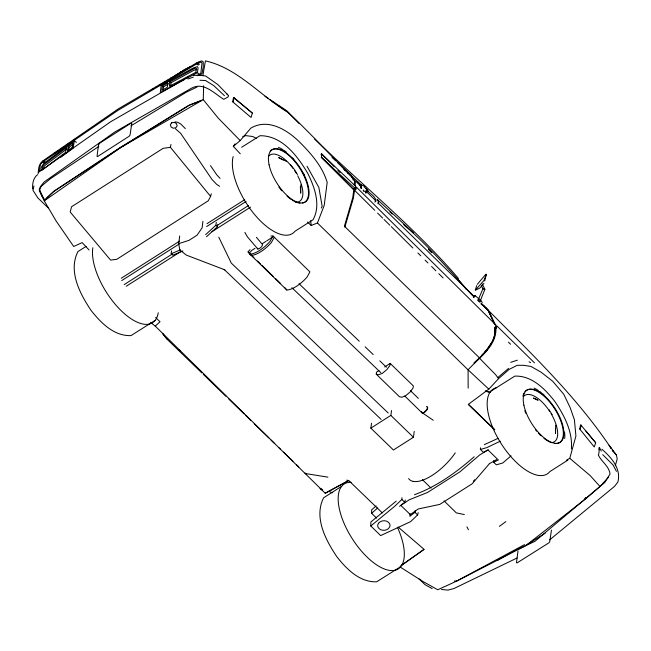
<?xml version="1.0" encoding="UTF-8"?>
<svg xmlns="http://www.w3.org/2000/svg" width="651" height="651" viewBox="0 0 651 651"><rect width="100%" height="100%" fill="white"/><g stroke="black" fill="none" stroke-linecap="round" stroke-linejoin="round"><path stroke-width="0.98" d="M376.547 518.09L371.631 513.289L371.631 509.879L376.132 505.892M555.555 428.61L555.49 433.574L555.677 425.217M361.045 186.56L360.752 186.21L361.557 186.21L360.752 186.21M418.202 512.606L417.6 514.941L410.578 521.646L380.648 535.602L370.81 525.992L370.883 521.972L396.231 501.115M300.868 184.827L300.681 193.184L300.339 186.511M375.228 200.85L375.562 199.588L375.684 201.314C376.229 196.553 370.118 193.957 367.62 190.922L366.236 188.945L367.929 191.02L366.131 191.329L365.919 192.883L366.196 192.257M511.043 455.846L502.718 463.007L496.339 464.83L493.645 462.251L493.686 460.623M203.633 85.753L203.242 99.66L218.118 117.986L239.186 139.558L240.317 140.461L250.863 128.125C268.806 117.497 288.946 130.932 301.429 143.92C312.309 154.995 322.652 167.226 327.184 182.378L324.222 205.374L317.428 222.968L311.202 225.515L307.589 222.04M32.55 188.855C32.444 183.745 33.111 177.853 37.636 174.671M488.299 449.874L483.319 452.29L480.405 449.467L480.462 447.774M354.307 184.705L354.526 180.653M355.12 185.714L355.446 180.929L360.54 185.885M517.618 549.493L534.976 541.298L604.771 482.464L610.044 474.018C609.092 466.026 601.402 461.795 598.342 454.968C599.376 453.511 599.555 442.997 599.01 449.768M39.361 170.847L40.508 164.402L42.99 161.782L43.056 160.74L44.431 162.026M494.972 327.16L494.426 335.794L492.669 341.002L487.103 349.237M495.134 327.201C496.575 339.781 487.534 349.53 479.437 357.847L473.912 362.941M45.367 162.416L44.016 161.066L44.081 160.016L118.287 108.896L197.05 62.667L198.425 63.977M495.802 325.858C497.966 345.51 479.608 357.057 468.085 369.849L468.167 388.151M384.684 366.936L390.201 363.421L413.352 385.929L413.06 388.02L410.138 391.975L405.5 395.873L401.781 397.24L399.429 396.695L376.278 374.195L376.449 372.177L378.947 370.59M370.81 525.992L394.758 506.226L401.854 499.463L401.993 497.714M38.165 173.736C38.433 169.008 38.734 163.637 43.056 160.74M169.821 81.912L169.398 86.282L195.886 72.261L196.423 68.379L195.341 68.184L193.363 69.071L169.821 81.912L171.083 82.685L194.055 70.186L196.757 69.486M167.771 82.978L167.274 87.364L161.757 90.416L162.376 85.908L167.771 82.978L168.365 84.085M202.9 221.348L202.136 227.801L197.033 235.231L189.002 240.341L178.691 243.661L179.839 249.992L186.316 255.094L224.872 269.848L224.196 269.481L381.112 419.399M170.603 86.518L171.083 82.685M199.352 64.457L198.034 63.114L198.164 62.024L201.94 60.885L203.242 61.975L203.242 66.972L201.94 73.758L199.727 75.402M410.154 513.826L409.845 516.316L414.956 512.329L415.208 510.571M182.907 250.96L172.71 255.208L171.172 253.727L171.547 250.863M178.691 243.661L179.7 235.963M205.692 234.604L215.92 225.246L216.295 222.382M206.497 236.761L217.458 226.727L217.703 224.823M163.076 89.748L163.466 86.803L167.551 84.532M353.932 188.7L352.761 197.562L344.436 226.157M361.679 187.276L361.012 187.154L361.183 188.53L361.712 188.147L360.906 187.976L361.281 187.211L360.695 187.488L361.281 187.211M518.009 550.982L516.446 562.692L517.154 562.871L549.102 542.698L549.729 541.616L551.454 530.109M40.818 170.554C40.753 166.729 43.235 163.58 46.27 161.538L74.295 140.697L76.427 142.382M414.248 431.401L413.426 437.269L393.416 450.004L370.842 428.138L371.526 423.248M390.201 363.421L389.908 365.512L386.987 369.467L382.349 373.365L378.63 374.732L376.278 374.195M370.842 428.138L390.844 415.403L391.536 410.512M186.674 78.389L197.408 72.66L198.099 67.81L197.318 66.63L193.127 68.07L161.163 85.411L160.276 92.637L184.884 79.349M72.668 148.184L72.253 147.378L72.904 142.854L68.176 146.361L67.435 150.902L68.347 151.325M74.295 140.697L73.148 148.086L60.844 157.208M355.015 187.472L353.347 198.238L344.973 226.751L344.436 226.93M68.501 150.324L68.973 147.338L73.254 144.221L72.904 142.854M43.43 169.309L43.853 166.794L44.699 165.639L65.767 149.795M202.949 75.158L205.439 60.885C237.924 68.143 260.978 96.381 288.751 112.81C311.373 134.472 332.978 157.412 354.583 180.189M66.361 147.761L65.548 152.383L42.234 170.049L42.779 166.16L43.959 164.524L66.361 147.761L66.573 149.193M170.424 147.338L163.165 148.322L71.569 206.758L70.194 212.031L110.597 260.091L116.773 259.31L208.182 200.842L210.623 196.439L170.424 147.338L170.953 144.514M232.667 101.792L233.538 97.463L252.376 113.095L251.05 117.457L232.667 101.792L233.302 101.466L234.108 97.788M496.054 325.142L356.488 187.187L356.056 189.335L354.575 190.304L374.724 210.257M44.016 161.066L118.091 110.263L196.805 63.831L197.05 62.667M364.08 186.772L366.806 189.433L366.261 188.627M179.79 73.083L181.141 72.228M33.95 185.934L32.998 190.361L37.807 197.863L48.174 207.872M399.576 506.34L404.751 502.287L405.256 499.952M355.064 188.359L321.195 157.387L353.68 189.596L355.064 188.359L355.536 186.186L321.504 153.807L320.992 154.678M354.575 190.304L355.129 187.773L356.488 187.187M579.699 429.009L580.635 424.737L595.673 442.737L594.257 446.977L579.699 429.009L580.318 428.773L581.188 425.152M210.623 196.439L211.25 193.754M484.686 280.98L486.362 274.291L483.953 280.475L475.23 290.256L476.678 285.626M566.313 460.298L569.771 458.328L575.915 436.015L574.402 419.724L570.138 407.567L563.79 394.319L552.732 381.274L541.095 372.193L531.021 366.456L523.803 365.317L517.228 365.317L509.163 369.369L498.552 378.67L488.811 389.119L468.451 404.279L494.784 429.676M176.991 75.215L176.738 75.182M615.276 465.742L617.213 458.988L616.432 455.114L609.124 445.268L611.232 448.531M366.065 192.387L365.781 193.03L366.244 192.257L365.797 191.573L366.196 192.004M479.901 301.828L478.103 300.192L479.901 301.828L484.897 289.288L482.22 283.966M478.469 299.305L482.961 288.67L481.309 285.716L481.699 285.341M375.489 201.607L375.424 200.565M184.827 70.162L187.236 68.583L180.392 72.375L183.712 70.78M473.586 297.377L474.221 296.091L475.23 295.749L481.358 300.876L482.204 302.617M473.749 297.043L474.221 296.091M321.285 208.035L322.164 206.375L318.86 187.447L306.995 166.233M183.859 70.349L185.153 69.771L182.532 71.081L186.837 68.689L183.615 70.422L184.461 69.974M249.927 254.159L286.806 290.012A22.403 9.326 -45.8 0 0 306.995 277.163L309.909 271.866L273.029 236.012L270.116 241.309A22.403 9.326 -45.8 0 1 249.927 254.159L248.072 251.888L250.017 249.634M274.291 237.241L271.377 242.538A22.403 9.326 -45.8 0 1 251.188 255.387L249.341 253.117L251.904 250.293L255.029 248.3M377.971 203.779L378.434 202.266L377.824 200.003M584.59 499.301L585.558 497.779M400.21 566.232L400.642 567.346L423.24 581.677L437.765 589.749L456.359 581.245L525.626 545.725L584.801 499.512L585.949 497.86M240.276 153.807L233.351 146.377L235.092 143.887M374.895 202.103L375.806 200.899M39.15 189.229L41.729 185.877L50.444 178.683L98.814 146.451M473.383 481.276L474.652 479.738M477.281 284.373L485.915 274.169M483.913 283.307L479.925 288.011L475.922 289.964M184.347 70.072L186.536 68.794M473.92 297.263L475.23 295.749M505.843 521.63L499.358 526.358M584.801 499.512L599.994 486.5L608.433 477.313M189.758 67.069L189.27 67.224L190.735 66.508L186.853 68.762L190.735 66.508M481.789 355.275L487.526 349.709L484.946 351.345M176.502 75.353L177.218 75.036M150.609 322.497L155.288 326.159L160.008 321.74L155.67 317.566M371.631 513.289L377.686 507.935M474.172 456.75C456.506 472.3 436.691 486.59 414.484 494.711M498.552 378.67L497.795 377.621L508.521 368.409M494.768 328.039L495.899 327.079M233.351 146.377L240.317 140.461M549.753 539.793L614.568 486.338L617.864 482.033C621.412 468.533 611.191 457.36 601.882 449.214M172.108 77.493L170.977 78.055L172.849 77.241M494.874 329.097L496.615 327.77L496.778 325.825L534.495 362.851M67.435 150.902L72.253 147.378M177.039 74.466L176.331 74.979L177.853 74.328M185.153 69.771L183.102 70.804M359.344 185.576L361.574 184.9L365.756 186.804M190.263 66.679L189.864 66.89L190.572 66.516M423.899 549.477L401.032 565.654L424.11 549.346L398.152 527.066M38.531 172.328L110.654 121.745L188.562 76.842M53.642 153.88L57.768 151.048M60.242 149.356L63.546 147.093M66.85 144.839L70.145 142.577M73.449 140.315L75.923 138.622M181.051 72.115L181.914 71.626L180.677 72.285L182.353 71.48L181.499 71.903M266.633 240.935L272.094 237.444M86.135 246.363L77.917 251.595C67.973 271.296 80.008 293.91 91.083 310.421C100.799 322.782 113.998 336.274 130.989 335.607L155.117 320.398M241.643 147.272L260.009 135.717C282.225 135.514 297.54 156.085 307.777 173.378C314.653 187.301 321.13 204.943 313.082 219.737L294.984 231.251A50.306 22.622 57.5 0 1 254.305 214.195A50.306 22.622 57.5 0 1 233.164 156.582M121.249 278.246L179.554 241.139M206.994 223.675L244.727 199.67M121.729 280.589L179.18 244.027M206.619 226.564L246.062 201.468M124.211 284.609L172.23 254.045M216.816 225.669L248.544 205.48M126.204 286.277L181.084 251.351M211.949 231.707L250.537 207.148M341.694 486.281L323.604 497.795C313.66 517.488 325.695 540.102 336.77 556.621C346.487 568.982 359.686 582.466 376.669 581.807L400.796 566.59M490.691 391.324L514.819 376.107C531.802 375.448 545.009 388.94 554.717 401.301C564.222 415.273 572.766 431.507 571.391 448.921M567.892 460.127L549.794 471.641A50.306 22.622 57.5 0 1 500.961 443.307A50.306 22.622 57.5 0 1 496.729 387.622M181.938 71.838L182.345 71.577L181.767 71.846M262.426 243.604L265.852 241.431M525.715 545.497L545.204 533.153M184.314 70.381L185.087 69.901M183.452 71.024L185.006 70.227M360.385 186.756L361.045 186.349M130.981 125.814L186.365 92.173L197.041 87.031M176.795 75.06L177.398 74.719L174.883 75.752L180.148 72.798M178.879 73.84L179.676 73.36M180.172 72.684L178.35 73.726L179.538 73.27M151.968 89.626L153.701 88.601M155.434 87.584L157.168 86.559M159.764 85.021L161.497 84.003M163.23 82.978L165.826 81.44M167.559 80.423L169.293 79.398M171.026 78.372L173.622 76.842M175.355 75.817L177.088 74.792M178.822 73.775L181.417 72.237M183.151 71.219L189.213 67.639M180.856 72.652L181.295 72.391M497.437 560.438L524.584 544.618L456.359 581.245M366.131 191.329L367.62 190.922L367.457 190.051M155.288 326.159L325.207 493.238L348.692 480.495L382.349 512.947M325.207 493.238L348.48 480.633M197.237 75.679L200.834 73.205L202.013 63.017L201.183 62.146L198.034 63.114M178.154 73.75L179.595 72.936M177.699 74.637L178.293 74.328M493.645 462.251L498.552 459.858M517.13 557.972L454.072 588.48L448.034 590.115L441.492 589.464M497.991 438.4L484.32 444.657M500.293 441.183L486.842 447.619L480.405 449.467M173.996 76.647L174.802 76.265M175.542 75.907L175.957 75.719M171.172 253.727L180.441 249.862M187.96 79.007L193.282 77.143M242.725 136.661L245.403 135.603L252.734 136.49L256.282 138.427M176.966 75.329L177.772 75.028M171.172 77.908L171.774 77.697M244.866 232.399L247.372 236.785L257.837 249.04L259.659 248.405L261.637 246.631L262.613 244.743L256.413 237.298M404.776 396.02L422.214 413.027L424.314 412.319L426.608 410.236L427.756 407.982L427.08 406.899M421.425 411.717L422.377 412.864L424.59 412.132L426.763 409.943L427.626 407.575L426.682 406.427M510.701 362.355L517.317 360.174M201.322 100.596L188.302 105.625L120.15 147.59L53.838 191.215L44.561 200.362L39.565 190.092M321.96 489.235L320.414 489.495L322.66 489.975M187.732 68.339L188.066 68.07M193.453 75.443L198.636 75.191L205.635 75.972L217.89 84.614L227.704 94.721M270.857 236.036L273.029 236.012M454.325 581.001L456.148 581.042M199.971 80.268L205.57 80.529L213.943 85.761L224.44 95.697M175.127 121.859L177.568 122.258L180.596 123.861L185.34 128.605M305.213 473.505L327.941 477.159M346.714 480.178L348.692 480.495M464.326 514.542L456.327 512.898L444.039 500.855M485.532 391.015L490.268 392.293M485.32 391.145L490.057 392.431M482.961 288.67L484.881 289.28L483.408 288.808M328.755 491.359L332.458 492.823M320.015 488.38L321.513 489.015M537.449 399.771L533.47 398.03L538.084 400.398M529.068 361.81L530.622 362.583M283.275 160.008L278.661 157.64L286.481 161.383M432.207 588.634L425.022 584.663L418.674 578.544M569.771 458.328L590.083 475.49L599.994 486.5M175.493 128.808L180.644 133.325L212.055 179.546L216.685 184.379L219.631 186.316M264.998 96.25L268.31 98.456M269.962 99.562L286.497 110.589L288.751 112.81L277.245 104.909M422.377 412.864L433.281 420.253M272.313 101.515L275.601 103.778M481.122 304.058L484.303 306.279L488.177 310.234L494.841 324.393M344.338 169.374L346.714 171.058L348.195 173.711M195.886 72.261L196.431 72.676M343.671 168.902L346.047 170.782M347.626 172.035L350.783 174.541L353.428 180.376M481.358 303.887L484.303 306.279L481.39 303.447M162.376 85.908L163.466 86.803M233.538 97.463L252.376 113.095M226.784 93.874L228.599 95.681L228.078 96.934L223.741 99.343C214.374 93.598 203.844 81.603 191.663 88.105L114.788 132.023L44.146 181.987L40.321 186.707L39.727 190.515L41.9 195.902L43.959 198.881M403.653 224.652C428.846 246.192 450.549 271.581 472.903 295.993M488.811 389.119L468.085 369.849L317.428 222.968M197.408 72.66L198.742 73.807M344.346 169.545L345.811 170.814M481.089 303.569L488.014 310.193L494.679 324.353M350.214 174.712L361.338 184.917M376.913 199.19L413.645 232.968M305.148 473.025L306.645 474.392M357.358 182.068L361.061 185.47M389.973 211.99L392.203 214.033M332.01 157.379L335.688 160.797M337.893 162.848L346.714 171.058M314.433 138.85C362.485 185.315 414.768 227.598 458.442 278.441M298.988 283.69L359.254 341.214M365.13 346.828L373.218 354.551M379.826 360.857L386.401 367.213M291.917 287.718L380.811 372.641M388.208 413.003L231.292 263.094L218.76 237.151M508.447 342.182L510.587 344.241M196.805 63.831L198.181 65.157M602.753 454.667L613.071 464.985L616.456 471.373M468.24 404.409L494.581 429.806M215.92 225.246L217.458 226.727M42.99 161.782L44.349 163.1M390.844 415.403L413.426 437.269M178.903 349.701L180.36 351.117M201.818 372.909L167.543 339.676L163.084 334.053M203.275 374.325L225.873 396.247M228.794 399.079L244.101 413.922M245.565 415.338L250.668 420.294M254.313 423.825L268.896 437.968M271.085 440.092L274.73 443.624M279.1 447.872L280.557 449.288M283.478 452.111L292.958 461.307M296.604 464.838L298.785 466.962M365.642 190.841L375.83 200.76M378.019 202.884L474.107 296.368M477.753 299.908L479.933 302.031M248.072 251.888L253.857 257.519M257.479 261.027L260.367 263.842M261.816 265.25L273.387 276.496M275.552 278.604L280.614 283.527M344.973 226.751L479.437 357.847M410.374 390.6L418.357 398.396M401.854 499.463L404.751 502.287M288.377 112.835L299.248 123.69M422.353 479.592L431.027 488.095M414.956 512.329L417.6 514.941M377.604 213.105L382.642 218.093M384.082 219.517L389.843 225.222M391.284 226.646L412.872 248.015M417.909 253.003L420.79 255.851M425.111 260.131L427.984 262.98M431.589 266.544L435.901 270.816M438.782 273.664L443.103 277.936M428.993 249.846L431.076 251.937M334.313 166.762L321.504 153.807L321.504 156.981L353.68 189.596M337.869 170.367L340.009 172.523M479.738 358.424L495.842 374.911L497.795 377.621M428.374 249.073L431.792 252.612M220.079 178.366L216.75 174.826L210.468 165.582M612.282 450.167L616.432 455.114M89.089 250.025L82.156 242.603L73.701 246.501L56.173 221.055L44.268 200.842L39.239 190.531M361.012 187.154L361.468 187.643M585.648 430.734L595.673 442.737M290.476 164.825L294.252 169.358L297.442 174.541M457.743 278.962L466.564 289.671M284.959 287.75L286.806 290.012M68.176 146.361L68.973 147.338M162.53 333.442L166.973 339.098M466.93 526.862L468.46 529.784M257.251 248.161L257.837 249.04M611.289 448.555C576.005 395.702 529.523 351.833 484.979 306.971L488.771 311.007L495.387 324.987M612.314 450.175L613.332 451.794M421.539 411.945L422.214 413.027M549.062 409.748L552.251 414.931M367.929 191.02L367.026 189.465L367.62 190.922M286.497 110.589L287.01 111.5M599.351 447.327L601.255 451.11M310.649 220.616L311.202 225.515M158.258 312.765A50.306 22.622 57.5 0 1 120.573 310.088A50.306 22.622 57.5 0 1 92.865 247.714M397.688 527.863A50.306 22.622 57.5 0 1 391.178 570.561A50.306 22.622 57.5 0 1 344.9 525.211A50.306 22.622 57.5 0 1 351.19 482.301M524.926 391.601A30.922 13.907 57.5 0 1 556.271 411.465A30.922 13.907 57.5 0 1 554.88 443.502M551.34 442.664A30.922 13.907 57.5 0 1 546.099 439.897M545.4 439.409A30.922 13.907 57.5 0 1 543.984 438.351M541.136 435.901A30.922 13.907 57.5 0 1 538.491 433.257M536.636 431.174A30.922 13.907 57.5 0 1 535.431 429.701M525.788 413.255A30.922 13.907 57.5 0 1 524.844 410.748M522.932 396.223A30.922 13.907 57.5 0 1 523.9 393.18M523.575 396.483A27.488 12.361 57.5 0 1 547.939 408.844M548.484 409.617A27.488 12.361 57.5 0 1 549.558 411.196M551.096 413.662A27.488 12.361 57.5 0 1 552.04 415.322M552.487 416.144A27.488 12.361 57.5 0 1 552.276 442.558M534.064 388.094A34.658 15.583 57.5 0 1 538.393 390.51M539.801 391.495A34.658 15.583 57.5 0 1 541.233 392.594M542.674 393.798A34.658 15.583 57.5 0 1 544.114 395.084M564.539 431.971A34.658 15.583 57.5 0 1 564.686 438.595M455.277 452.86A37.872 15.77 -45.8 0 1 452.925 456.091A37.074 15.437 -45.8 0 1 413.182 481.39M413.19 481.382A37.872 15.77 -45.8 0 1 408.608 478.591M300.07 203.112A30.922 13.907 57.5 0 1 297.344 202.551M296.53 202.274A30.922 13.907 57.5 0 1 292.177 200.085M291.29 199.507A30.922 13.907 57.5 0 1 287.034 196.163M281.826 190.784A30.922 13.907 57.5 0 1 278.888 187.04M270.116 151.211A30.922 13.907 57.5 0 1 300.209 169A30.922 13.907 57.5 0 1 302.512 202.998M297.678 175.754A27.488 12.361 57.5 0 1 295.757 202.282M268.765 156.094A27.488 12.361 57.5 0 1 293.129 168.463M294.757 170.814A27.488 12.361 57.5 0 1 296.286 173.272M278.425 147.354A34.658 15.583 57.5 0 1 282.713 149.559M283.584 150.121A34.658 15.583 57.5 0 1 286.424 152.204M292.616 158.038A34.658 15.583 57.5 0 1 293.878 159.454M303.285 173.166A34.658 15.583 57.5 0 1 304.18 174.875M98.513 144.864L97.04 156.207L97.438 156.639L129.158 136.246L130.054 135.05L131.803 123.218L130.216 123.633L99.953 143.025L98.513 144.864M378.459 523.274L377.702 525.088L377.889 526.968C380.111 531.891 388.696 531.249 390.006 525.951L389.827 524.079C387.817 519.783 381.226 519.726 378.459 523.274M171.718 122.795L170.391 124.699L171.042 126.953L173.288 128.231L175.819 127.783L177.145 125.871L176.494 123.617L174.248 122.347L171.718 122.795M489.414 463.675L472.105 483.831L439.807 504.387L418.243 508.968L410.301 514.575L400.845 505.412L409.243 499.781L427.544 492.465L459.842 471.902L479.771 454.894L488.006 449.947L497.421 459.126L489.414 463.675M47.32 197.318L44.268 200.842L120.964 147.362L190.068 104.795L203.242 99.66L120.964 147.362L53.699 191.581L47.32 197.318M363.234 190.149L364.112 191.37L363.234 190.149M523.892 405.191A30.922 13.907 57.5 0 0 557.866 443.225A30.922 13.907 57.5 0 0 548.899 400.3A30.922 13.907 57.5 0 0 523.892 405.191M269.083 164.801A30.922 13.907 57.5 0 0 303.057 202.835A30.922 13.907 57.5 0 0 294.089 159.91A30.922 13.907 57.5 0 0 269.083 164.801"/></g></svg>
